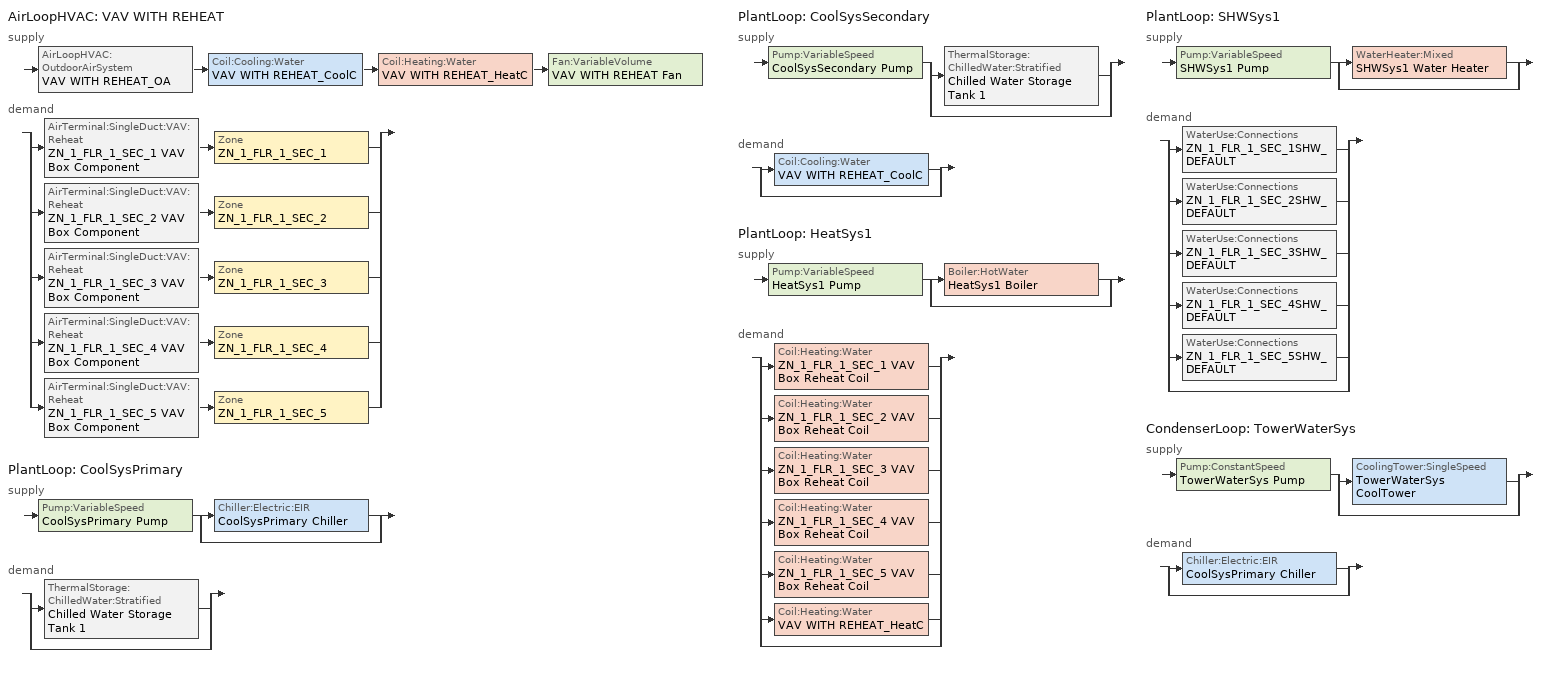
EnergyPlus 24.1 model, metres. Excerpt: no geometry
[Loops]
AirLoopHVAC 'VAV WITH REHEAT'
 supply: AirLoopHVAC:OutdoorAirSystem 'VAV WITH REHEAT_OA' > Coil:Cooling:Water 'VAV WITH REHEAT_CoolC' > Coil:Heating:Water 'VAV WITH REHEAT_HeatC' > Fan:VariableVolume 'VAV WITH REHEAT Fan'
 demand: split
  | AirTerminal:SingleDuct:VAV:Reheat 'ZN_1_FLR_1_SEC_1 VAV Box Component' > Zone 'ZN_1_FLR_1_SEC_1'
  | AirTerminal:SingleDuct:VAV:Reheat 'ZN_1_FLR_1_SEC_2 VAV Box Component' > Zone 'ZN_1_FLR_1_SEC_2'
  | AirTerminal:SingleDuct:VAV:Reheat 'ZN_1_FLR_1_SEC_3 VAV Box Component' > Zone 'ZN_1_FLR_1_SEC_3'
  | AirTerminal:SingleDuct:VAV:Reheat 'ZN_1_FLR_1_SEC_4 VAV Box Component' > Zone 'ZN_1_FLR_1_SEC_4'
  | AirTerminal:SingleDuct:VAV:Reheat 'ZN_1_FLR_1_SEC_5 VAV Box Component' > Zone 'ZN_1_FLR_1_SEC_5'
PlantLoop 'CoolSysPrimary'
 supply: Pump:VariableSpeed 'CoolSysPrimary Pump' > split
  | Chiller:Electric:EIR 'CoolSysPrimary Chiller'
  | bypass
 demand: split
  | ThermalStorage:ChilledWater:Stratified 'Chilled Water Storage Tank 1'
  | bypass
PlantLoop 'CoolSysSecondary'
 supply: Pump:VariableSpeed 'CoolSysSecondary Pump' > split
  | ThermalStorage:ChilledWater:Stratified 'Chilled Water Storage Tank 1'
  | bypass
 demand: split
  | Coil:Cooling:Water 'VAV WITH REHEAT_CoolC'
  | bypass
PlantLoop 'HeatSys1'
 supply: Pump:VariableSpeed 'HeatSys1 Pump' > split
  | Boiler:HotWater 'HeatSys1 Boiler'
  | bypass
 demand: split
  | Coil:Heating:Water 'ZN_1_FLR_1_SEC_1 VAV Box Reheat Coil'
  | Coil:Heating:Water 'ZN_1_FLR_1_SEC_2 VAV Box Reheat Coil'
  | Coil:Heating:Water 'ZN_1_FLR_1_SEC_3 VAV Box Reheat Coil'
  | Coil:Heating:Water 'ZN_1_FLR_1_SEC_4 VAV Box Reheat Coil'
  | Coil:Heating:Water 'ZN_1_FLR_1_SEC_5 VAV Box Reheat Coil'
  | Coil:Heating:Water 'VAV WITH REHEAT_HeatC'
  | bypass
PlantLoop 'SHWSys1'
 supply: Pump:VariableSpeed 'SHWSys1 Pump' > split
  | WaterHeater:Mixed 'SHWSys1 Water Heater'
  | bypass
 demand: split
  | WaterUse:Connections 'ZN_1_FLR_1_SEC_1SHW_DEFAULT'
  | WaterUse:Connections 'ZN_1_FLR_1_SEC_2SHW_DEFAULT'
  | WaterUse:Connections 'ZN_1_FLR_1_SEC_3SHW_DEFAULT'
  | WaterUse:Connections 'ZN_1_FLR_1_SEC_4SHW_DEFAULT'
  | WaterUse:Connections 'ZN_1_FLR_1_SEC_5SHW_DEFAULT'
  | bypass
CondenserLoop 'TowerWaterSys'
 supply: Pump:ConstantSpeed 'TowerWaterSys Pump' > split
  | CoolingTower:SingleSpeed 'TowerWaterSys CoolTower'
  | bypass
 demand: split
  | Chiller:Electric:EIR 'CoolSysPrimary Chiller'
  | bypass
[AirLoopHVAC]
VAV WITH REHEAT: Design supply air flow rate=Autosize
[AirTerminal:SingleDuct:VAV:Reheat] Availability schedule=ALWAYS_ON; Constant minimum air flow fraction=0.1; Convergence tolerance=0.001; Damper heating action=ReverseWithLimits; Maximum air flow rate=Autosize; Maximum flow fraction during reheat=Autosize; Maximum flow per zone floor area during reheat=Autosize; Maximum hot water or steam flow rate=Autosize; Minimum hot water or steam flow rate=0; Zone minimum air flow input method=Constant
Name | Reheat coil
ZN_1_FLR_1_SEC_1 VAV Box Component | ZN_1_FLR_1_SEC_1 VAV Box Reheat Coil
ZN_1_FLR_1_SEC_2 VAV Box Component | ZN_1_FLR_1_SEC_2 VAV Box Reheat Coil
ZN_1_FLR_1_SEC_3 VAV Box Component | ZN_1_FLR_1_SEC_3 VAV Box Reheat Coil
ZN_1_FLR_1_SEC_4 VAV Box Component | ZN_1_FLR_1_SEC_4 VAV Box Reheat Coil
ZN_1_FLR_1_SEC_5 VAV Box Component | ZN_1_FLR_1_SEC_5 VAV Box Reheat Coil
[Boiler:HotWater]
HeatSys1 Boiler: Boiler flow mode=LeavingSetpointModulated; Design water flow rate=Autosize; Efficiency curve temperature evaluation variable=LeavingBoiler; Fuel type=NaturalGas; Maximum part load ratio=1.2; Minimum part load ratio=0; Nominal capacity=Autosize; Nominal thermal efficiency=0.8; Normalized boiler efficiency curve=BoilerEfficiency; On cycle parasitic electric load=75; Optimum part load ratio=1; Sizing factor=1.1; Water outlet upper temperature limit=95
[Coil:Cooling:Water]
VAV WITH REHEAT_CoolC: Availability schedule=ALWAYS_ON; Design air flow rate=Autosize; Design inlet air humidity ratio=Autosize; Design inlet air temperature=Autosize; Design inlet water temperature=Autosize; Design outlet air humidity ratio=Autosize; Design outlet air temperature=Autosize; Design water flow rate=Autosize; Design water temperature difference=4.5; Heat exchanger configuration=CounterFlow; Type of analysis=DetailedAnalysis
[Coil:Heating:Water] Availability schedule=ALWAYS_ON; Maximum water flow rate=Autosize; Performance input method=UFactorTimesAreaAndDesignWaterFlowRate; Rated capacity=Autosize; Rated inlet air temperature=16.6; Rated inlet water temperature=82.2; Rated outlet air temperature=32.2; Rated outlet water temperature=71.1; U factor times area value=Autosize
VAV WITH REHEAT_HeatC; ZN_1_FLR_1_SEC_1 VAV Box Reheat Coil; ZN_1_FLR_1_SEC_2 VAV Box Reheat Coil; ZN_1_FLR_1_SEC_3 VAV Box Reheat Coil; ZN_1_FLR_1_SEC_4 VAV Box Reheat Coil; ZN_1_FLR_1_SEC_5 VAV Box Reheat Coil
[ComponentCost:LineItem]
Name | Cost per each | Item | Line item type | Quantity | Cost per unit of output capacity
Daylighting:ZN_1_FLR_1_SEC_1 | 1 | ZN_1_FLR_1_SEC_1 | Daylighting:Controls | 0
Daylighting:ZN_1_FLR_1_SEC_2 | 1 | ZN_1_FLR_1_SEC_2 | Daylighting:Controls | 0
Daylighting:ZN_1_FLR_1_SEC_3 | 1 | ZN_1_FLR_1_SEC_3 | Daylighting:Controls | 0
Daylighting:ZN_1_FLR_1_SEC_4 | 1 | ZN_1_FLR_1_SEC_4 | Daylighting:Controls | 0
Daylighting:ZN_1_FLR_1_SEC_5 | 1 | ZN_1_FLR_1_SEC_5 | Daylighting:Controls | 0
ELECTRIC EQUIPMENT:ZN_1_FLR_1_SEC_1:MiscPlug | 1 | ZN_1_FLR_1_SEC_1 | General | 2.602
ELECTRIC EQUIPMENT:ZN_1_FLR_1_SEC_2:MiscPlug | 1 | ZN_1_FLR_1_SEC_2 | General | 1.1332
ELECTRIC EQUIPMENT:ZN_1_FLR_1_SEC_3:MiscPlug | 1 | ZN_1_FLR_1_SEC_3 | General | 2.602
ELECTRIC EQUIPMENT:ZN_1_FLR_1_SEC_4:MiscPlug | 1 | ZN_1_FLR_1_SEC_4 | General | 1.1332
ELECTRIC EQUIPMENT:ZN_1_FLR_1_SEC_5:MiscPlug | 1 | ZN_1_FLR_1_SEC_5 | General | 5.3857
Infiltration:ZN_1_FLR_1_SEC_1 | 1 | ZN_1_FLR_1_SEC_1 | General | 0.0855
Infiltration:ZN_1_FLR_1_SEC_2 | 1 | ZN_1_FLR_1_SEC_2 | General | 0.0372
Infiltration:ZN_1_FLR_1_SEC_3 | 1 | ZN_1_FLR_1_SEC_3 | General | 0.0855
Infiltration:ZN_1_FLR_1_SEC_4 | 1 | ZN_1_FLR_1_SEC_4 | General | 0.0372
Infiltration:ZN_1_FLR_1_SEC_5 | 1 | ZN_1_FLR_1_SEC_5 | General | 0.1769
LIGHTING EQUIP:ZN_1_FLR_1_SEC_1 |  | ZN_1_FLR_1_SEC_1 | Lights |  | 1
LIGHTING EQUIP:ZN_1_FLR_1_SEC_2 |  | ZN_1_FLR_1_SEC_2 | Lights |  | 1
LIGHTING EQUIP:ZN_1_FLR_1_SEC_3 |  | ZN_1_FLR_1_SEC_3 | Lights |  | 1
LIGHTING EQUIP:ZN_1_FLR_1_SEC_4 |  | ZN_1_FLR_1_SEC_4 | Lights |  | 1
LIGHTING EQUIP:ZN_1_FLR_1_SEC_5 |  | ZN_1_FLR_1_SEC_5 | Lights |  | 1
People:ZN_1_FLR_1_SEC_1 | 1 | ZN_1_FLR_1_SEC_1 | General | 6.3309
People:ZN_1_FLR_1_SEC_2 | 1 | ZN_1_FLR_1_SEC_2 | General | 2.7571
People:ZN_1_FLR_1_SEC_3 | 1 | ZN_1_FLR_1_SEC_3 | General | 6.3309
People:ZN_1_FLR_1_SEC_4 | 1 | ZN_1_FLR_1_SEC_4 | General | 2.7571
People:ZN_1_FLR_1_SEC_5 | 1 | ZN_1_FLR_1_SEC_5 | General | 13.104
[CondenserEquipmentList]
TowerWaterSys Equipment List: TowerWaterSys CoolTower, CoolingTower:SingleSpeed
[CondenserEquipmentOperationSchemes]
TowerWaterSys Loop Operation Scheme List: Control scheme 1=TowerWaterSys Operation Scheme; Control scheme 1 schedule=PlantOnSched
[CondenserLoop]
TowerWaterSys: Condenser equipment operation scheme=TowerWaterSys Loop Operation Scheme List; Condenser loop volume=Autocalculate; Fluid type=Water; Load distribution scheme=SequentialLoad; Maximum loop flow rate=Autosize; Maximum loop temperature=80; Minimum loop flow rate=0; Minimum loop temperature=5
[Controller:MechanicalVentilation]
VAV WITH REHEAT_OAMechanical Ventilation: Availability schedule=ALWAYS_ON; Demand controlled ventilation=Yes; System outdoor air method=ZoneSum; Zone or zonelist name 1=ZN_1_FLR_1_SEC_1; Design specification outdoor air object name 1=CM DSOA ZN_1_FLR_1_SEC_1; Design specification zone air distribution object name 1=CM DSZAD ZN_1_FLR_1_SEC_1; Zone or zonelist name 2=ZN_1_FLR_1_SEC_2; Design specification outdoor air object name 2=CM DSOA ZN_1_FLR_1_SEC_2; Design specification zone air distribution object name 2=CM DSZAD ZN_1_FLR_1_SEC_2; Zone or zonelist name 3=ZN_1_FLR_1_SEC_3; Design specification outdoor air object name 3=CM DSOA ZN_1_FLR_1_SEC_3; Design specification zone air distribution object name 3=CM DSZAD ZN_1_FLR_1_SEC_3; Zone or zonelist name 4=ZN_1_FLR_1_SEC_4; Design specification outdoor air object name 4=CM DSOA ZN_1_FLR_1_SEC_4; Design specification zone air distribution object name 4=CM DSZAD ZN_1_FLR_1_SEC_4; Zone or zonelist name 5=ZN_1_FLR_1_SEC_5; Design specification outdoor air object name 5=CM DSOA ZN_1_FLR_1_SEC_5; Design specification zone air distribution object name 5=CM DSZAD ZN_1_FLR_1_SEC_5
[Controller:OutdoorAir]
VAV WITH REHEAT_OA_Controller: Economizer control action type=ModulateFlow; Economizer control type=NoEconomizer; Economizer maximum limit dry bulb temperature=19; Economizer maximum limit enthalpy=32000; Economizer minimum limit dry bulb temperature=0; Lockout type=NoLockout; Maximum outdoor air flow rate=Autosize; Mechanical ventilation controller=VAV WITH REHEAT_OAMechanical Ventilation; Minimum limit type=FixedMinimum; Minimum outdoor air flow rate=Autosize; Minimum outdoor air schedule=MinOA_MotorizedDamper_Sched
[Controller:WaterCoil] Actuator variable=Flow; Control variable=Temperature; Maximum actuated flow=Autosize; Minimum actuated flow=0
Name | Action | Controller convergence tolerance
VAV WITH REHEAT_CoolC_Controller | Reverse | 0.05
VAV WITH REHEAT_HeatC_Controller | Normal | 0.0001
[CoolingTower:SingleSpeed]
TowerWaterSys CoolTower: Design air flow rate=Autosize; Design fan power=Autosize; Design u factor times area value=Autosize; Design water flow rate=Autosize; Free convection regime air flow rate=Autocalculate; Free convection regime u factor times area value=Autocalculate
[DesignSpecification:OutdoorAir] Outdoor air flow per zone floor area=0
Name | Outdoor air flow per person | Outdoor air method | Outdoor air flow per zone
CM DSOA ZN_1_FLR_1_SEC_1; CM DSOA ZN_1_FLR_1_SEC_2; CM DSOA ZN_1_FLR_1_SEC_3; CM DSOA ZN_1_FLR_1_SEC_4; CM DSOA ZN_1_FLR_1_SEC_5 | 0.01 | Sum
SZ DSOA ZN_1_FLR_1_SEC_1; SZ DSOA ZN_1_FLR_1_SEC_2; SZ DSOA ZN_1_FLR_1_SEC_3; SZ DSOA ZN_1_FLR_1_SEC_4; SZ DSOA ZN_1_FLR_1_SEC_5 |  | Flow/Zone | 0
[DesignSpecification:ZoneAirDistribution] Zone air distribution effectiveness in cooling mode=1; Zone air distribution effectiveness in heating mode=1
CM DSZAD ZN_1_FLR_1_SEC_1; CM DSZAD ZN_1_FLR_1_SEC_2; CM DSZAD ZN_1_FLR_1_SEC_3; CM DSZAD ZN_1_FLR_1_SEC_4; CM DSZAD ZN_1_FLR_1_SEC_5
[Fan:VariableVolume]
VAV WITH REHEAT Fan: Availability schedule=HVACOperationSchd; Fan power coefficient 1=0.350712; Fan power coefficient 2=0.308505; Fan power coefficient 3=-0.541374; Fan power coefficient 4=0.871988; Fan power coefficient 5=0; Fan power minimum flow fraction=0.25; Fan power minimum flow rate input method=Fraction; Fan total efficiency=0.6; Maximum flow rate=Autosize; Motor efficiency=0.9; Motor in airstream fraction=1; Pressure rise=900
[PlantEquipmentList]
CoolSysPrimary Equipment List: CoolSysPrimary Chiller, Chiller:Electric:EIR
CoolSysSecondary TES supply: Chilled Water Storage Tank 1, ThermalStorage:ChilledWater:Stratified
HeatSys1 Equipment List: HeatSys1 Boiler, Boiler:HotWater
SHWSys1 Equipment List: SHWSys1 Water Heater, WaterHeater:Mixed
[PlantEquipmentOperation:CoolingLoad] Load range 1 lower limit=0
Name | Load range 1 upper limit | Range 1 equipment list
CoolSysPrimary Operation Scheme | 1e+14 | CoolSysPrimary Equipment List
CoolSysSecondary Operation Scheme | 1000000000 | CoolSysSecondary TES supply
TowerWaterSys Operation Scheme | 1e+12 | TowerWaterSys Equipment List
[PlantEquipmentOperation:HeatingLoad] Load range 1 lower limit=0; Load range 1 upper limit=1e+15
Name | Range 1 equipment list
HeatSys1 Operation Scheme | HeatSys1 Equipment List
SHWSys1 Operation Scheme | SHWSys1 Equipment List
[PlantEquipmentOperationSchemes] Control scheme 1 schedule=PlantOnSched
Name | Control scheme 1
CoolSysPrimary Loop Operation Scheme List | CoolSysPrimary Operation Scheme
CoolSysSecondary Loop Operation Scheme List | CoolSysSecondary Operation Scheme
HeatSys1 Loop Operation Scheme List | HeatSys1 Operation Scheme
SHWSys1 Loop Operation Scheme List | SHWSys1 Operation Scheme
[PlantLoop] Fluid type=Water; Load distribution scheme=Optimal; Maximum loop flow rate=Autosize; Minimum loop flow rate=0; Plant loop volume=Autocalculate
Name | Maximum loop temperature | Minimum loop temperature | Plant equipment operation scheme
CoolSysPrimary | 98 | 1 | CoolSysPrimary Loop Operation Scheme List
CoolSysSecondary | 98 | 1 | CoolSysSecondary Loop Operation Scheme List
HeatSys1 | 100 | 10 | HeatSys1 Loop Operation Scheme List
SHWSys1 | 60 | 10 | SHWSys1 Loop Operation Scheme List
[Pump:ConstantSpeed]
TowerWaterSys Pump: Design flow rate=Autosize; Design power consumption=Autosize; Design pump head=179352; Fraction of motor inefficiencies to fluid stream=0; Motor efficiency=0.87; Pump control type=Intermittent
[Pump:VariableSpeed] Design maximum flow rate=Autosize; Design minimum flow rate=0; Design power consumption=Autosize; Fraction of motor inefficiencies to fluid stream=0; Pump control type=Intermittent; Coefficient 1 of the part load performance curve=0; Coefficient 2 of the part load performance curve=1; Coefficient 3 of the part load performance curve=0; Coefficient 4 of the part load performance curve=0
Name | Design pump head | Motor efficiency
CoolSysPrimary Pump; CoolSysSecondary Pump; HeatSys1 Pump | 179352 | 0.9
SHWSys1 Pump | 0 | 1
[SetpointManager:FollowOutdoorAirTemperature]
MyCondenserControl: Control variable=Temperature; Maximum setpoint temperature=80; Minimum setpoint temperature=5; Offset temperature difference=0; Reference temperature type=OutdoorAirWetBulb; Setpoint node or nodelist=TowerWaterSys Supply Outlet Node
[SetpointManager:MixedAir] Control variable=Temperature
Name | Setpoint node or nodelist
VAV WITH REHEAT_CoolC SAT Manager | VAV WITH REHEAT_CoolC-VAV WITH REHEAT_HeatCNode
VAV WITH REHEAT_HeatC SAT Manager | VAV WITH REHEAT_HeatC-VAV WITH REHEAT FanNode
VAV WITH REHEAT_OAMixed Air Temp Manager | VAV WITH REHEAT_OA-VAV WITH REHEAT_CoolCNode
[SetpointManager:OutdoorAirReset]
VAV WITH REHEAT_CoolC SAT setpoint: Control variable=Temperature; Outdoor high temperature=21; Outdoor low temperature=15.5; Setpoint at outdoor high temperature=13.8; Setpoint at outdoor low temperature=16.5; Setpoint node or nodelist=VAV WITH REHEAT Supply Equipment Outlet Node
[SetpointManager:Scheduled] Control variable=Temperature
Name | Schedule | Setpoint node or nodelist
CoolSysPrimary Loop Setpoint Manager | CW-Primary-Loop-Temp-Schedule | CoolSysPrimary Supply Outlet Node
CoolSysSecondary Loop Setpoint Manager | CW-Secondary-Loop-Temp-Schedule | CoolSysSecondary Supply Outlet Node
HeatSys1 Boiler Setpoint Manager | HW-Loop-Temp-Schedule | HeatSys1 Supply Equipment Outlet Node
HeatSys1 Loop Setpoint Manager | HW-Loop-Temp-Schedule | HeatSys1 Supply Outlet Node
SHWSys1 Loop Setpoint Manager | SHWSys1-Loop-Temp-Schedule | SHWSys1 Supply Outlet Node
[Sizing:Plant]
Name | Design loop exit temperature | Loop design temperature difference | Loop type
SHWSys1 | 60 | 5 | Heating
HeatSys1 | 82 | 11 | Heating
CoolSysPrimary | 4.4 | 5 | Cooling
CoolSysSecondary | 6.7 | 4.5 | Cooling
TowerWaterSys | 29.4 | 5.6 | Condenser
[Sizing:System]
VAV WITH REHEAT: 100 outdoor air in cooling=No; 100 outdoor air in heating=No; Central cooling capacity control method=VAV; Central cooling design supply air humidity ratio=0.0085; Central cooling design supply air temperature=13.8; Central heating design supply air humidity ratio=0.008; Central heating design supply air temperature=16.7; Central heating maximum system air flow ratio=0.3; Cooling design capacity=Autosize; Cooling design capacity method=CoolingDesignCapacity; Cooling supply air flow rate=0; Cooling supply air flow rate method=DesignDay; Design outdoor air flow rate=Autosize; Heating design capacity=Autosize; Heating design capacity method=HeatingDesignCapacity; Heating supply air flow rate=0; Heating supply air flow rate method=DesignDay; Precool design humidity ratio=0.008; Precool design temperature=12.8; Preheat design humidity ratio=0.008; Preheat design temperature=-10; Type of load to size on=Sensible; Type of zone sum to use=NonCoincident; Zone maximum outdoor air fraction=1
[Sizing:Zone] Account for dedicated outdoor air system=No; Cooling design air flow method=DesignDay; Cooling design air flow rate=0; Cooling minimum air flow=0; Cooling minimum air flow fraction=0; Dedicated outdoor air high setpoint temperature for design=Autosize; Dedicated outdoor air low setpoint temperature for design=Autosize; Dedicated outdoor air system control strategy=NeutralSupplyAir; Heating design air flow method=DesignDay; Heating design air flow rate=0; Zone cooling design supply air humidity ratio=0.0085; Zone cooling design supply air temperature=15; Zone cooling design supply air temperature input method=SupplyAirTemperature; Zone cooling sizing factor=0; Zone heating design supply air humidity ratio=0.008; Zone heating design supply air temperature=40; Zone heating design supply air temperature input method=SupplyAirTemperature; Zone heating sizing factor=0
Name | Design specification outdoor air object
ZN_1_FLR_1_SEC_1 | SZ DSOA ZN_1_FLR_1_SEC_1
ZN_1_FLR_1_SEC_2 | SZ DSOA ZN_1_FLR_1_SEC_2
ZN_1_FLR_1_SEC_3 | SZ DSOA ZN_1_FLR_1_SEC_3
ZN_1_FLR_1_SEC_4 | SZ DSOA ZN_1_FLR_1_SEC_4
ZN_1_FLR_1_SEC_5 | SZ DSOA ZN_1_FLR_1_SEC_5
[ThermostatSetpoint:DualSetpoint] Cooling setpoint temperature schedule=ClgSetP_Sch; Heating setpoint temperature schedule=HtgSetP_Sch
ZN_1_FLR_1_SEC_1 DualSPSched; ZN_1_FLR_1_SEC_2 DualSPSched; ZN_1_FLR_1_SEC_3 DualSPSched; ZN_1_FLR_1_SEC_4 DualSPSched; ZN_1_FLR_1_SEC_5 DualSPSched
[WaterHeater:Mixed]
SHWSys1 Water Heater: Ambient temperature indicator=Schedule; Ambient temperature schedule=SHWSys1 Water Heater Ambient Temperature Schedule; Deadband temperature difference=2; Heater control type=Cycle; Heater fuel type=NaturalGas; Heater maximum capacity=845000; Heater thermal efficiency=0.8; Indirect water heating recovery time=1.5; Maximum temperature limit=82.2222; Off cycle loss coefficient to ambient temperature=6; Off cycle parasitic fuel consumption rate=20; Off cycle parasitic fuel type=NaturalGas; Off cycle parasitic heat fraction to tank=0.8; On cycle loss coefficient to ambient temperature=6; On cycle parasitic fuel type=NaturalGas; Setpoint temperature schedule=SHWSys1 Water Heater Setpoint Temperature Schedule; Source side design flow rate=Autosize; Source side effectiveness=1; Tank volume=3; Use side design flow rate=Autosize; Use side effectiveness=1
[WaterUse:Connections]
Name | Water use equipment name 1
ZN_1_FLR_1_SEC_1SHW_DEFAULT | ZN_1_FLR_1_SEC_1SHW_DEFAULT
ZN_1_FLR_1_SEC_2SHW_DEFAULT | ZN_1_FLR_1_SEC_2SHW_DEFAULT
ZN_1_FLR_1_SEC_3SHW_DEFAULT | ZN_1_FLR_1_SEC_3SHW_DEFAULT
ZN_1_FLR_1_SEC_4SHW_DEFAULT | ZN_1_FLR_1_SEC_4SHW_DEFAULT
ZN_1_FLR_1_SEC_5SHW_DEFAULT | ZN_1_FLR_1_SEC_5SHW_DEFAULT
[WaterUse:Equipment] End use subcategory=SHW_DEFAULT; Flow rate fraction schedule=BLDG_SWH_SCH; Peak flow rate=2.77778e-06
Name | Zone | Hot water supply temperature schedule | Latent fraction schedule | Sensible fraction schedule | Target temperature schedule
ZN_1_FLR_1_SEC_1SHW_DEFAULT | ZN_1_FLR_1_SEC_1 | ZN_1_FLR_1_SEC_1SHW_DEFAULTHot Supply Temp Sched | ZN_1_FLR_1_SEC_1SHW_DEFAULT Latent fract sched | ZN_1_FLR_1_SEC_1SHW_DEFAULT Sensible fract sched | ZN_1_FLR_1_SEC_1SHW_DEFAULT Temp Sched
ZN_1_FLR_1_SEC_2SHW_DEFAULT | ZN_1_FLR_1_SEC_2 | ZN_1_FLR_1_SEC_2SHW_DEFAULTHot Supply Temp Sched | ZN_1_FLR_1_SEC_2SHW_DEFAULT Latent fract sched | ZN_1_FLR_1_SEC_2SHW_DEFAULT Sensible fract sched | ZN_1_FLR_1_SEC_2SHW_DEFAULT Temp Sched
ZN_1_FLR_1_SEC_3SHW_DEFAULT | ZN_1_FLR_1_SEC_3 | ZN_1_FLR_1_SEC_3SHW_DEFAULTHot Supply Temp Sched | ZN_1_FLR_1_SEC_3SHW_DEFAULT Latent fract sched | ZN_1_FLR_1_SEC_3SHW_DEFAULT Sensible fract sched | ZN_1_FLR_1_SEC_3SHW_DEFAULT Temp Sched
ZN_1_FLR_1_SEC_4SHW_DEFAULT | ZN_1_FLR_1_SEC_4 | ZN_1_FLR_1_SEC_4SHW_DEFAULTHot Supply Temp Sched | ZN_1_FLR_1_SEC_4SHW_DEFAULT Latent fract sched | ZN_1_FLR_1_SEC_4SHW_DEFAULT Sensible fract sched | ZN_1_FLR_1_SEC_4SHW_DEFAULT Temp Sched
ZN_1_FLR_1_SEC_5SHW_DEFAULT | ZN_1_FLR_1_SEC_5 | ZN_1_FLR_1_SEC_5SHW_DEFAULTHot Supply Temp Sched | ZN_1_FLR_1_SEC_5SHW_DEFAULT Latent fract sched | ZN_1_FLR_1_SEC_5SHW_DEFAULT Sensible fract sched | ZN_1_FLR_1_SEC_5SHW_DEFAULT Temp Sched
[ZoneControl:Thermostat] Control type schedule=Dual Zone Control Type Sched
Name | Zone or zonelist | Control 1
ZN_1_FLR_1_SEC_1 Thermostat | ZN_1_FLR_1_SEC_1 | ZN_1_FLR_1_SEC_1 DualSPSched
ZN_1_FLR_1_SEC_2 Thermostat | ZN_1_FLR_1_SEC_2 | ZN_1_FLR_1_SEC_2 DualSPSched
ZN_1_FLR_1_SEC_3 Thermostat | ZN_1_FLR_1_SEC_3 | ZN_1_FLR_1_SEC_3 DualSPSched
ZN_1_FLR_1_SEC_4 Thermostat | ZN_1_FLR_1_SEC_4 | ZN_1_FLR_1_SEC_4 DualSPSched
ZN_1_FLR_1_SEC_5 Thermostat | ZN_1_FLR_1_SEC_5 | ZN_1_FLR_1_SEC_5 DualSPSched
[Zone equipment]
ZN_1_FLR_1_SEC_1: ZN_1_FLR_1_SEC_1 VAV Box Component
ZN_1_FLR_1_SEC_2: ZN_1_FLR_1_SEC_2 VAV Box Component
ZN_1_FLR_1_SEC_3: ZN_1_FLR_1_SEC_3 VAV Box Component
ZN_1_FLR_1_SEC_4: ZN_1_FLR_1_SEC_4 VAV Box Component
ZN_1_FLR_1_SEC_5: ZN_1_FLR_1_SEC_5 VAV Box Component
[Chiller:Electric:EIR]
CoolSysPrimary Chiller: Chiller flow mode=ConstantFlow; Condenser type=WaterCooled; Cooling capacity function of temperature curve=Main Chiller RecipCapFT; Design heat recovery water flow rate=0; Electric input to cooling output ratio function of part load ratio curve=Main Chiller RecipEIRFPLR; Electric input to cooling output ratio function of temperature curve=Main Chiller RecipEIRFT; Fraction of compressor electric consumption rejected by condenser=1; Leaving chilled water lower temperature limit=3; Maximum part load ratio=1; Minimum part load ratio=0; Minimum unloading ratio=0.25; Optimum part load ratio=1; Reference capacity=80000; Reference chilled water flow rate=Autosize; Reference condenser fluid flow rate=Autosize; Reference cop=3.2; Reference entering condenser fluid temperature=29.4; Reference leaving chilled water temperature=4.4
[ThermalStorage:ChilledWater:Stratified]
Chilled Water Storage Tank 1: Additional destratification conductivity=0; Ambient temperature indicator=Zone; Deadband temperature difference=1; Inlet mode=Seeking; Minimum temperature limit=1; Nominal cooling capacity=80000; Number of nodes=6; Setpoint temperature schedule=CW-Tank-Temp-Schedule; Source side availability schedule=TES Charge Schedule; Source side design flow rate=Autosize; Source side heat transfer effectiveness=1; Source side inlet height=0.15; Source side outlet height=7.85; Tank height=8; Tank recovery time=4; Tank shape=VerticalCylinder; Tank volume=50; Temperature sensor height=6.5; Uniform skin loss coefficient per unit area to ambient temperature=0.05995; Use side availability schedule=ALWAYS_ON; Use side design flow rate=Autosize; Use side heat transfer effectiveness=1; Use side inlet height=7.85; Use side outlet height=0.15; Ambient temperature zone=ZN_1_FLR_1_SEC_5
[Curve:Biquadratic] Input unit type for x=Temperature; Input unit type for y=Temperature; Maximum value of x=10; Maximum value of y=35; Minimum value of x=5; Minimum value of y=24; Output unit type=Dimensionless
Name | Coefficient1 constant | Coefficient2 x | Coefficient3 x 2 | Coefficient4 y | Coefficient5 y 2 | Coefficient6 x y
Main Chiller RecipCapFT | 0.507883 | 0.145228 | -0.00625644 | -0.0011178 | -0.0001296 | -0.00028188
Main Chiller RecipEIRFT | 1.03076 | -0.103536 | 0.00710208 | 0.0093186 | 0.00031752 | -0.00104328
[Curve:Quadratic] Maximum value of x=1; Minimum value of x=0
Name | Coefficient1 constant | Coefficient2 x | Coefficient3 x 2
BoilerEfficiency | 1 | 0 | 0
Main Chiller RecipEIRFPLR | 0.088065 | 1.137742 | -0.225806
[Schedule:Compact]
ALWAYS_ON; PlantOnSched: Through: 12/31, For: AllDays, Until: 24:00, 1
BLDG_SWH_SCH: Through: 12/31, For: Weekdays SummerDesignDay, Until: 05:00, 0.05, Until: 06:00, 0.08, Until: 07:00, 0.07, Until: 08:00, 0.19, Until: 09:00, 0.35, Until: 10:00, 0.38, Until: 11:00, 0.39, Until: 12:00, 0.47, Until: 13:00, 0.57, Until: 14:00, 0.54, Until: 15:00, 0.34, Until: 16:00, 0.33, Until: 17:00, 0.44, Until: 18:00, 0.26, Until: 19:00, 0.21, Until: 20:00, 0.15, Until: 21:00, 0.17, Until: 22:00, 0.08, Until: 24:00, 0.05, For: Saturday WinterDesignDay, Until: 05:00, 0.05, Until: 06:00, 0.08, Until: 07:00, 0.07, Until: 08:00, 0.11, Until: 09:00, 0.15, Until: 10:00, 0.21, Until: 11:00, 0.19, Until: 12:00, 0.23, Until: 13:00, 0.2, Until: 14:00, 0.19, Until: 15:00, 0.15, Until: 16:00, 0.13, Until: 17:00, 0.14, Until: 21:00, 0.07, Until: 22:00, 0.09, Until: 24:00, 0.05, For: Sunday Holidays AllOtherDays, Until: 05:00, 0.04, Until: 06:00, 0.07, Until: 11:00, 0.04, Until: 13:00, 0.06, Until: 14:00, 0.09, Until: 15:00, 0.06, Until: 21:00, 0.04, Until: 22:00, 0.07, Until: 24:00, 0.04
CLGSETP_SCH: Through: 12/31, For: Weekdays SummerDesignDay, Until: 06:00, 33, Until: 22:00, 20, Until: 24:00, 33, For: Saturday, Until: 06:00, 33, Until: 18:00, 33, Until: 24:00, 33, For WinterDesignDay, Until: 24:00, 33, For: Sunday Holidays AllOtherDays, Until: 24:00, 33
CW-Primary-Loop-Temp-Schedule: Through: 12/31, For: AllDays, Until: 24:00, 4.4
CW-Secondary-Loop-Temp-Schedule: Through: 12/31, For: AllDays, Until: 24:00, 6.7
CW-Tank-Temp-Schedule: Through: 12/31, For: AllDays, Until: 24:00, 5
Dual Zone Control Type Sched: Through: 12/31, For: AllDays, Until: 24:00, 4
HTGSETP_SCH: Through: 12/31, For: Weekdays WinterDesignDay, Until: 06:00, 0, Until: 22:00, 0, Until: 24:00, 0, For SummerDesignDay, Until: 24:00, 0, For: Saturday, Until: 06:00, 0, Until: 18:00, 0, Until: 24:00, 0, For: Sunday Holidays AllOtherDays, Until: 24:00, 0
HVACOperationSchd; MinOA_MotorizedDamper_Sched: Through: 12/31, For: Weekdays SummerDesignDay, Until: 06:00, 0, Until: 22:00, 1, Until: 24:00, 0, For: Saturday WinterDesignDay, Until: 06:00, 0, Until: 18:00, 1, Until: 24:00, 0, For: Sunday Holidays AllOtherDays, Until: 24:00, 0
HW-Loop-Temp-Schedule; SHWSys1 Water Heater Setpoint Temperature Schedule; SHWSys1-Loop-Temp-Schedule: Through: 12/31, For: AllDays, Until: 24:00, 60
SHWSys1 Water Heater Ambient Temperature Schedule: Through: 12/31, For: AllDays, Until: 24:00, 22
TES Charge Schedule: Through: 12/31, For: Weekdays SummerDesignDay, Until: 10:00, 1, Until: 13:00, 1, Until: 24:00, 1, For: Saturday WinterDesignDay, Until: 12:00, 1, Until: 18:00, 1, Until: 24:00, 1, For: Sunday Holidays AllOtherDays, Until: 24:00, 1
ZN_1_FLR_1_SEC_1SHW_DEFAULT Latent fract sched; ZN_1_FLR_1_SEC_2SHW_DEFAULT Latent fract sched; ZN_1_FLR_1_SEC_3SHW_DEFAULT Latent fract sched; ZN_1_FLR_1_SEC_4SHW_DEFAULT Latent fract sched; ZN_1_FLR_1_SEC_5SHW_DEFAULT Latent fract sched: Through: 12/31, For: AllDays, Until: 24:00, 0.05
ZN_1_FLR_1_SEC_1SHW_DEFAULT Sensible fract sched; ZN_1_FLR_1_SEC_2SHW_DEFAULT Sensible fract sched; ZN_1_FLR_1_SEC_3SHW_DEFAULT Sensible fract sched; ZN_1_FLR_1_SEC_4SHW_DEFAULT Sensible fract sched; ZN_1_FLR_1_SEC_5SHW_DEFAULT Sensible fract sched: Through: 12/31, For: AllDays, Until: 24:00, 0.2
ZN_1_FLR_1_SEC_1SHW_DEFAULT Temp Sched; ZN_1_FLR_1_SEC_2SHW_DEFAULT Temp Sched; ZN_1_FLR_1_SEC_3SHW_DEFAULT Temp Sched; ZN_1_FLR_1_SEC_4SHW_DEFAULT Temp Sched; ZN_1_FLR_1_SEC_5SHW_DEFAULT Temp Sched: Through: 12/31, For: AllDays, Until: 24:00, 40
ZN_1_FLR_1_SEC_1SHW_DEFAULTHot Supply Temp Sched; ZN_1_FLR_1_SEC_2SHW_DEFAULTHot Supply Temp Sched; ZN_1_FLR_1_SEC_3SHW_DEFAULTHot Supply Temp Sched; ZN_1_FLR_1_SEC_4SHW_DEFAULTHot Supply Temp Sched; ZN_1_FLR_1_SEC_5SHW_DEFAULTHot Supply Temp Sched: Through: 12/31, For: AllDays, Until: 24:00, 55
